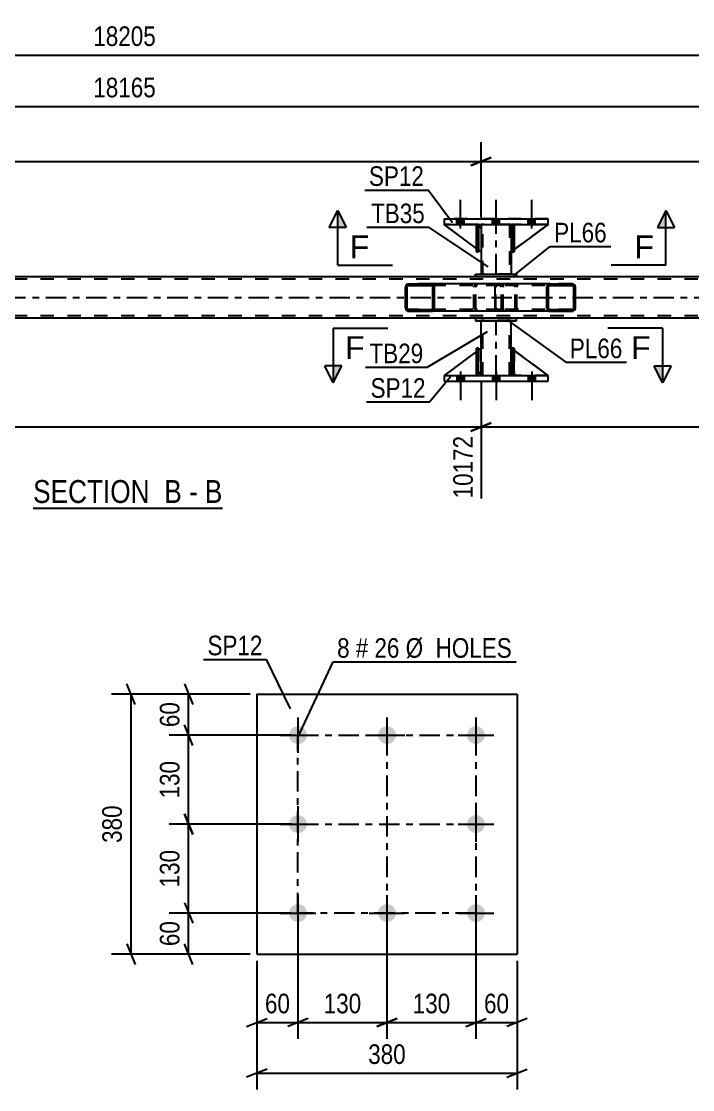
# Model space of a CAD drawing. Header units: millimetres. Extents: x 0 to 841, y 0 to 594.
# Drawn here: x 426.3 to 524.4, y 120.2 to 276.3 of the extents above; entities that cross this region are included whole.
import ezdxf

# ---------------------------------------------------------------- set-up
doc = ezdxf.new("R2010")
doc.units = ezdxf.units.MM
doc.linetypes.add('DXK_LINE_DOT2', pattern=[3.9198, 1.9599, -1.9599])
doc.linetypes.add('DXK_LINE_DOT3', pattern=[5.9187, 2.979, -0.9799, 0.9799, -0.9799])
doc.styles.add('Arial', font='ARIAL.TTF', dxfattribs={"height": 0.2})
doc.styles.add('Arial Narrow', font='ARIALN.TTF', dxfattribs={"height": 0.2})

# ---------------------------------------------------------------- blocks, each defined once
blk = doc.blocks.new('Unknown-232924980-12 - 11986')
at = {"color": 6, "linetype": 'Continuous'}
blk.add_line((428.05, 205.21), (455.7, 205.21), dxfattribs=at)
at = {"color": 0, "linetype": 'Continuous'}
for points in [[(446.16, 205.96), (446.16, 209.46), (428.05, 209.46), (428.05, 205.96)], [(449.77, 205.96), (449.77, 209.46), (447.21, 209.46), (447.21, 205.96)], [(452.09, 205.96), (452.09, 209.46), (450.82, 209.46), (450.82, 205.96)], [(455.7, 205.96), (455.7, 209.46), (453.14, 209.46), (453.14, 205.96)]]:
    blk.add_wipeout(points, dxfattribs=at)
at = {"color": 7, "linetype": 'Continuous', "style": 'Arial Narrow'}
for s, p in [('SECTION ', (428.05, 205.96)), ('B', (447.21, 205.96)), ('B', (453.14, 205.96)), ('-', (450.82, 205.96))]:
    blk.add_text(s, height=3.34, dxfattribs=at).set_placement(p)
blk = doc.blocks.new('Part-232924980-12041 - 11986')
at = {"color": 2, "linetype": 'Continuous'}
for p, q in [((492.81, 243.16), (488.08, 246.66)), ((493.13, 246.41), (493.48, 246.06)), ((493.48, 246.06), (493.48, 242.66)), ((493.48, 242.66), (493.13, 242.92))]:
    blk.add_line(p, q, dxfattribs=at)
at = {"color": 7, "linetype": 'DXK_LINE_DOT2'}
for p, q in [((492.88, 246.66), (488.08, 246.66)), ((493.13, 246.41), (492.88, 246.66)), ((493.13, 242.92), (492.81, 243.16))]:
    blk.add_line(p, q, dxfattribs=at)
blk = doc.blocks.new('Part-232924980-11995 - 11986')
at = {"linetype": 'Continuous'}
h = blk.add_hatch(dxfattribs=at)
h.set_pattern_fill('', scale=0.7, style=0, pattern_type=0)
h.set_pattern_definition([(45, (486.6648, 237.681), (-1.57154, 1.57154), [])])
h.paths.add_polyline_path([(486.7, 237.5), (486.66, 237.68), (486.55, 237.84), (486.39, 237.94), (486.19, 237.98), (482.96, 237.98), (482.76, 237.94), (482.6, 237.84), (482.49, 237.68), (482.45, 237.5), (482.45, 234.46), (482.49, 234.27), (482.6, 234.12), (482.76, 234.01), (482.96, 233.98), (486.19, 233.98), (486.39, 234.01), (486.55, 234.12), (486.66, 234.27), (486.7, 234.46)])
h.paths.add_polyline_path([(486.43, 234.37), (486.37, 234.29), (486.29, 234.24), (486.19, 234.22), (482.96, 234.22), (482.86, 234.24), (482.78, 234.29), (482.72, 234.37), (482.7, 234.46), (482.7, 237.5), (482.72, 237.59), (482.78, 237.67), (482.86, 237.72), (482.96, 237.74), (486.19, 237.74), (486.29, 237.72), (486.37, 237.67), (486.43, 237.59), (486.45, 237.5), (486.45, 234.46)])
at = {"color": 2, "linetype": 'Continuous'}
for p, q in [((482.49, 237.68), (482.45, 237.5)), ((482.45, 234.46), (482.45, 237.5)), ((482.7, 237.5), (482.72, 237.59)), ((482.7, 234.46), (482.7, 237.5)), ((482.72, 237.59), (482.78, 237.67)), ((482.96, 237.98), (482.76, 237.94)), ((482.78, 237.67), (482.86, 237.72)), ((482.86, 237.72), (482.96, 237.74)), ((482.96, 237.98), (486.19, 237.98)), ((482.96, 237.74), (486.19, 237.74)), ((495.8, 237.98), (486.19, 237.98)), ((486.39, 237.94), (486.19, 237.98)), ((486.19, 237.74), (486.29, 237.72)), ((486.29, 237.72), (486.37, 237.67)), ((486.37, 237.67), (486.43, 237.59)), ((486.43, 237.59), (486.45, 237.5)), ((486.45, 234.46), (486.45, 237.5)), ((486.7, 237.5), (486.66, 237.68)), ((486.7, 234.46), (486.7, 237.5)), ((482.45, 234.46), (482.49, 234.27)), ((482.72, 234.37), (482.7, 234.46)), ((482.78, 234.29), (482.72, 234.37)), ((482.86, 234.24), (482.78, 234.29)), ((482.96, 234.22), (482.86, 234.24)), ((482.96, 234.22), (486.19, 234.22)), ((486.29, 234.24), (486.19, 234.22)), ((486.37, 234.29), (486.29, 234.24)), ((486.43, 234.37), (486.37, 234.29)), ((486.45, 234.46), (486.43, 234.37)), ((486.66, 234.27), (486.7, 234.46)), ((482.76, 234.01), (482.96, 233.98)), ((482.96, 233.98), (486.19, 233.98)), ((486.19, 233.98), (486.39, 234.01)), ((495.8, 233.98), (486.19, 233.98))]:
    blk.add_line(p, q, dxfattribs=at)
at = {"color": 7, "linetype": 'DXK_LINE_DOT2'}
for p, q in [((486.19, 237.98), (482.96, 237.98)), ((496.2, 237.74), (482.96, 237.74)), ((492.45, 237.5), (492.49, 237.68)), ((492.45, 234.46), (492.45, 237.5)), ((492.73, 237.59), (492.71, 237.5)), ((492.71, 234.46), (492.71, 237.5)), ((492.78, 237.67), (492.73, 237.59)), ((492.77, 237.94), (492.97, 237.98)), ((492.87, 237.72), (492.78, 237.67)), ((492.97, 237.74), (492.87, 237.72)), ((496.2, 237.98), (495.8, 237.98)), ((496.2, 237.98), (496.4, 237.94)), ((496.3, 237.72), (496.2, 237.74)), ((496.38, 237.67), (496.3, 237.72)), ((496.44, 237.59), (496.38, 237.67)), ((496.46, 237.5), (496.44, 237.59)), ((496.46, 234.46), (496.46, 237.5)), ((496.67, 237.68), (496.71, 237.5)), ((496.71, 234.46), (496.71, 237.5)), ((496.2, 234.22), (482.96, 234.22)), ((492.49, 234.27), (492.45, 234.46)), ((492.71, 234.46), (492.73, 234.37)), ((492.73, 234.37), (492.78, 234.29)), ((492.78, 234.29), (492.87, 234.24)), ((492.87, 234.24), (492.97, 234.22)), ((496.2, 234.22), (496.3, 234.24)), ((496.3, 234.24), (496.38, 234.29)), ((496.38, 234.29), (496.44, 234.37)), ((496.44, 234.37), (496.46, 234.46)), ((496.71, 234.46), (496.67, 234.27)), ((486.19, 233.98), (482.96, 233.98)), ((492.97, 233.98), (492.77, 234.01)), ((496.2, 233.98), (495.8, 233.98)), ((496.4, 234.01), (496.2, 233.98))]:
    blk.add_line(p, q, dxfattribs=at)
at = {"color": 2, "linetype": 'Continuous'}
for centre, start, end in [((482.94, 237.48), 110.7583, 155.68), ((486.21, 237.48), 24.32, 69.2417), ((482.94, 234.48), 204.32, 249.2417), ((486.21, 234.48), 290.7583, 335.68)]:
    blk.add_arc(centre, 0.496, start, end, dxfattribs=at)
at = {"color": 7, "linetype": 'DXK_LINE_DOT2'}
for centre, start, end in [((492.95, 237.48), 110.7583, 155.68), ((496.22, 237.48), 24.32, 69.2417), ((492.95, 234.48), 204.32, 249.2417), ((496.22, 234.48), 290.7583, 335.68)]:
    blk.add_arc(centre, 0.496, start, end, dxfattribs=at)
blk = doc.blocks.new('Part-232924980-12046 - 11986')
at = {"color": 7, "linetype": 'DXK_LINE_DOT2'}
for p, q in [((497.88, 225.18), (497.88, 228.58)), ((497.88, 228.58), (503.28, 224.58)), ((497.88, 228.58), (497.88, 225.18)), ((498.48, 224.58), (497.88, 225.18)), ((497.88, 225.18), (497.88, 225.18)), ((497.88, 225.18), (498.48, 224.58)), ((503.28, 224.58), (498.48, 224.58))]:
    blk.add_line(p, q, dxfattribs=at)
blk = doc.blocks.new('Part-232924980-12040 - 11986')
at = {"color": 7, "linetype": 'DXK_LINE_DOT2'}
for p, q in [((493.48, 242.66), (488.08, 246.66)), ((488.08, 246.66), (492.88, 246.66)), ((492.88, 246.66), (493.48, 246.06)), ((493.48, 246.06), (493.48, 242.66))]:
    blk.add_line(p, q, dxfattribs=at)
blk = doc.blocks.new('Part-232924980-12050 - 11986')
at = {"color": 2, "linetype": 'Continuous'}
for p, q in [((488.08, 224.58), (488.08, 223.78)), ((488.08, 224.58), (503.28, 224.58)), ((488.08, 223.78), (503.28, 223.78)), ((503.28, 223.78), (503.28, 224.58))]:
    blk.add_line(p, q, dxfattribs=at)
at = {"color": 7, "linetype": 'DXK_LINE_DOT2'}
for p, q in [((488.08, 224.58), (503.28, 224.58)), ((488.08, 223.78), (503.28, 223.78))]:
    blk.add_line(p, q, dxfattribs=at)
blk = doc.blocks.new('Bolt-232924980-12114 - 11986')
at = {"linetype": 'Continuous'}
for points in [[(491, 224.58), (489.96, 224.58), (489.96, 223.78), (491, 223.78)], [(491, 224.58), (489.96, 224.58), (489.96, 223.78), (491, 223.78)], [(491, 224.58), (489.96, 224.58), (489.96, 223.78), (491, 223.78)], [(496.2, 224.58), (495.16, 224.58), (495.16, 223.78), (496.2, 223.78)], [(496.2, 224.58), (495.16, 224.58), (495.16, 223.78), (496.2, 223.78)], [(501.4, 224.58), (500.36, 224.58), (500.36, 223.78), (501.4, 223.78)], [(501.4, 224.58), (500.36, 224.58), (500.36, 223.78), (501.4, 223.78)], [(501.4, 224.58), (500.36, 224.58), (500.36, 223.78), (501.4, 223.78)]]:
    blk.add_hatch(color=1, dxfattribs=at).paths.add_polyline_path(points)
at = {"color": 1, "linetype": 'Continuous'}
for p, q in [((490.48, 225.18), (490.48, 220.98)), ((490.48, 225.18), (490.48, 220.98)), ((490.48, 225.18), (490.48, 220.98)), ((495.68, 225.18), (495.68, 220.98)), ((495.68, 225.18), (495.68, 220.98)), ((500.88, 225.18), (500.88, 220.98)), ((500.88, 225.18), (500.88, 220.98)), ((500.88, 225.18), (500.88, 220.98)), ((489.96, 224.58), (489.96, 223.78)), ((489.96, 224.58), (489.96, 223.78)), ((489.96, 224.58), (489.96, 223.78)), ((491, 224.58), (491, 223.78)), ((491, 224.58), (491, 223.78)), ((491, 224.58), (491, 223.78)), ((495.16, 224.58), (495.16, 223.78)), ((495.16, 224.58), (495.16, 223.78)), ((496.2, 224.58), (496.2, 223.78)), ((496.2, 224.58), (496.2, 223.78)), ((500.36, 224.58), (500.36, 223.78)), ((500.36, 224.58), (500.36, 223.78)), ((500.36, 224.58), (500.36, 223.78)), ((501.4, 224.58), (501.4, 223.78)), ((501.4, 224.58), (501.4, 223.78)), ((501.4, 224.58), (501.4, 223.78))]:
    blk.add_line(p, q, dxfattribs=at)
blk = doc.blocks.new('Part-232924980-11998 - 11986')
at = {"linetype": 'Continuous'}
h = blk.add_hatch(dxfattribs=at)
h.set_pattern_fill('', scale=0.7, style=0, pattern_type=0)
h.set_pattern_definition([(45, (507.2365, 237.681), (-1.57154, 1.57154), [])])
h.paths.add_polyline_path([(507.27, 237.5), (507.24, 237.68), (507.13, 237.84), (506.96, 237.94), (506.77, 237.98), (503.59, 237.98), (503.4, 237.94), (503.23, 237.84), (503.12, 237.68), (503.08, 237.5), (503.08, 234.46), (503.12, 234.27), (503.23, 234.12), (503.4, 234.01), (503.59, 233.98), (506.77, 233.98), (506.96, 234.01), (507.13, 234.12), (507.24, 234.27), (507.27, 234.46)])
h.paths.add_polyline_path([(507, 234.37), (506.95, 234.29), (506.87, 234.24), (506.77, 234.22), (503.59, 234.22), (503.49, 234.24), (503.41, 234.29), (503.36, 234.37), (503.34, 234.46), (503.34, 237.5), (503.36, 237.59), (503.41, 237.67), (503.49, 237.72), (503.59, 237.74), (506.77, 237.74), (506.87, 237.72), (506.95, 237.67), (507, 237.59), (507.02, 237.5), (507.02, 234.46)])
at = {"color": 2, "linetype": 'Continuous'}
for p, q in [((495.53, 237.5), (495.55, 237.68)), ((495.53, 234.46), (495.53, 237.5)), ((495.55, 237.68), (495.61, 237.84)), ((495.61, 237.84), (495.7, 237.94)), ((495.7, 237.94), (495.8, 237.98)), ((503.59, 237.98), (495.8, 237.98)), ((503.12, 237.68), (503.08, 237.5)), ((503.08, 234.46), (503.08, 237.5)), ((503.34, 237.5), (503.36, 237.59)), ((503.34, 234.46), (503.34, 237.5)), ((503.36, 237.59), (503.41, 237.67)), ((503.59, 237.98), (503.4, 237.94)), ((503.41, 237.67), (503.49, 237.72)), ((503.49, 237.72), (503.59, 237.74)), ((503.59, 237.98), (506.77, 237.98)), ((503.59, 237.74), (506.77, 237.74)), ((506.96, 237.94), (506.77, 237.98)), ((506.77, 237.74), (506.87, 237.72)), ((506.87, 237.72), (506.95, 237.67)), ((506.95, 237.67), (507, 237.59)), ((507, 237.59), (507.02, 237.5)), ((507.02, 234.46), (507.02, 237.5)), ((507.27, 237.5), (507.24, 237.68)), ((507.27, 234.46), (507.27, 237.5)), ((495.55, 234.27), (495.53, 234.46)), ((495.61, 234.12), (495.55, 234.27)), ((503.08, 234.46), (503.12, 234.27)), ((503.36, 234.37), (503.34, 234.46)), ((503.41, 234.29), (503.36, 234.37)), ((503.49, 234.24), (503.41, 234.29)), ((503.59, 234.22), (503.49, 234.24)), ((503.59, 234.22), (506.77, 234.22)), ((506.87, 234.24), (506.77, 234.22)), ((506.95, 234.29), (506.87, 234.24)), ((507, 234.37), (506.95, 234.29)), ((507.02, 234.46), (507, 234.37)), ((507.24, 234.27), (507.27, 234.46)), ((495.7, 234.01), (495.61, 234.12)), ((495.8, 233.98), (495.7, 234.01)), ((503.59, 233.98), (495.8, 233.98)), ((503.4, 234.01), (503.59, 233.98)), ((503.59, 233.98), (506.77, 233.98)), ((506.77, 233.98), (506.96, 234.01))]:
    blk.add_line(p, q, dxfattribs=at)
at = {"color": 7, "linetype": 'DXK_LINE_DOT2'}
for p, q in [((495.67, 237.59), (495.66, 237.5)), ((495.66, 234.46), (495.66, 237.5)), ((495.7, 237.67), (495.67, 237.59)), ((495.75, 237.72), (495.7, 237.67)), ((495.8, 237.74), (495.75, 237.72)), ((506.77, 237.74), (495.8, 237.74)), ((496.71, 237.74), (496.71, 237.98)), ((498.2, 237.98), (498.39, 237.94)), ((498.3, 237.72), (498.2, 237.74)), ((498.38, 237.67), (498.3, 237.72)), ((498.43, 237.59), (498.38, 237.67)), ((498.45, 237.5), (498.43, 237.59)), ((498.45, 234.46), (498.45, 237.5)), ((498.67, 237.68), (498.7, 237.5)), ((498.7, 234.46), (498.7, 237.5)), ((506.77, 237.98), (503.59, 237.98)), ((495.66, 234.46), (495.67, 234.37)), ((495.67, 234.37), (495.7, 234.29)), ((495.7, 234.29), (495.75, 234.24)), ((495.75, 234.24), (495.8, 234.22)), ((506.77, 234.22), (495.8, 234.22)), ((496.71, 233.98), (496.71, 234.22)), ((498.2, 234.22), (498.3, 234.24)), ((498.3, 234.24), (498.38, 234.29)), ((498.38, 234.29), (498.43, 234.37)), ((498.43, 234.37), (498.45, 234.46)), ((498.7, 234.46), (498.67, 234.27)), ((498.39, 234.01), (498.2, 233.98)), ((506.77, 233.98), (503.59, 233.98))]:
    blk.add_line(p, q, dxfattribs=at)
for centre, start, end in [((498.22, 237.48), 23.8494, 68.8059), ((498.22, 234.47), 291.1941, 336.1506)]:
    blk.add_arc(centre, 0.492, start, end, dxfattribs=at)
at = {"color": 2, "linetype": 'Continuous'}
for centre, start, end in [((503.57, 237.48), 111.1941, 156.1506), ((506.79, 237.48), 23.8494, 68.8059), ((503.57, 234.47), 203.8494, 248.8059), ((506.79, 234.47), 291.1941, 336.1506)]:
    blk.add_arc(centre, 0.492, start, end, dxfattribs=at)
blk = doc.blocks.new('Part-232924980-12048 - 11986')
at = {"color": 7, "linetype": 'DXK_LINE_DOT2'}
for p, q in [((493.48, 228.58), (488.08, 224.58)), ((493.48, 225.18), (493.48, 228.58)), ((492.88, 224.58), (493.48, 225.18)), ((488.08, 224.58), (492.88, 224.58))]:
    blk.add_line(p, q, dxfattribs=at)
blk = doc.blocks.new('Part-232924980-12039 - 11986')
at = {"color": 7, "linetype": 'DXK_LINE_DOT2'}
for p, q in [((497.88, 246.06), (498.48, 246.66)), ((503.28, 246.66), (498.48, 246.66)), ((497.88, 246.06), (497.88, 242.66)), ((498.33, 246.5), (498.01, 246.18)), ((497.88, 242.66), (498.33, 242.99))]:
    blk.add_line(p, q, dxfattribs=at)
at = {"color": 2, "linetype": 'Continuous'}
for p, q in [((498.48, 246.66), (498.33, 246.5)), ((503.28, 246.66), (498.33, 242.99)), ((498.01, 246.18), (497.88, 246.06)), ((497.88, 246.06), (497.88, 242.66)), ((497.88, 246.06), (497.88, 246.06)), ((498.01, 242.75), (497.88, 242.66))]:
    blk.add_line(p, q, dxfattribs=at)
blk = doc.blocks.new('Part-232924980-12033 - 11986')
at = {"color": 2, "linetype": 'Continuous'}
for p, q in [((492.68, 239.38), (492.68, 238.98)), ((492.68, 239.38), (498.68, 239.38)), ((498.68, 238.98), (492.68, 238.98)), ((498.68, 239.38), (498.68, 238.98))]:
    blk.add_line(p, q, dxfattribs=at)
at = {"color": 7, "linetype": 'DXK_LINE_DOT2'}
for p, q in [((492.68, 238.98), (492.68, 239.38)), ((498.68, 238.98), (498.68, 239.38))]:
    blk.add_line(p, q, dxfattribs=at)
blk = doc.blocks.new('Part-232924980-12037 - 11986')
at = {"color": 2, "linetype": 'Continuous'}
for p, q in [((493.13, 246.66), (492.81, 246.66)), ((492.81, 242.66), (492.81, 246.66)), ((493.13, 246.66), (493.13, 246.66)), ((493.13, 246.66), (493.13, 242.66)), ((493.13, 242.66), (492.81, 242.66))]:
    blk.add_line(p, q, dxfattribs=at)
at = {"color": 7, "linetype": 'DXK_LINE_DOT2'}
for p, q in [((492.81, 246.66), (492.81, 246.06)), ((493.13, 246.06), (493.13, 246.66)), ((493.13, 246.06), (492.81, 246.06)), ((492.81, 246.06), (492.81, 242.66)), ((493.13, 242.66), (493.13, 246.06))]:
    blk.add_line(p, q, dxfattribs=at)
blk = doc.blocks.new('Part-232924980-12030 - 11986')
at = {"color": 2, "linetype": 'Continuous'}
for p, q in [((493.48, 246.66), (493.48, 246.06)), ((497.88, 246.66), (497.88, 246.06)), ((493.48, 242.66), (493.48, 239.38)), ((497.88, 242.66), (497.88, 239.38))]:
    blk.add_line(p, q, dxfattribs=at)
at = {"color": 7, "linetype": 'DXK_LINE_DOT2'}
for p, q in [((497.88, 246.66), (493.48, 246.66)), ((493.72, 239.38), (493.72, 246.66)), ((497.64, 246.66), (497.64, 239.38)), ((493.48, 246.06), (493.48, 242.66)), ((497.88, 246.06), (497.88, 242.66)), ((497.88, 239.38), (493.48, 239.38))]:
    blk.add_line(p, q, dxfattribs=at)
at = {"color": 7, "linetype": 'DXK_LINE_DOT3'}
blk.add_line((495.68, 239.38), (495.68, 246.66), dxfattribs=at)
blk = doc.blocks.new('Part-232924980-12031 - 11986')
at = {"color": 2, "linetype": 'Continuous'}
for p, q in [((493.48, 228.58), (493.48, 232.58)), ((497.88, 228.58), (497.88, 232.58)), ((493.48, 224.58), (493.48, 225.18)), ((497.88, 224.58), (497.88, 225.18))]:
    blk.add_line(p, q, dxfattribs=at)
at = {"color": 7, "linetype": 'DXK_LINE_DOT2'}
for p, q in [((497.88, 232.58), (493.48, 232.58)), ((493.72, 224.58), (493.72, 232.58)), ((497.64, 224.58), (497.64, 232.58)), ((493.48, 225.18), (493.48, 228.58)), ((497.88, 225.18), (497.88, 228.58)), ((493.48, 224.58), (497.88, 224.58))]:
    blk.add_line(p, q, dxfattribs=at)
at = {"color": 7, "linetype": 'DXK_LINE_DOT3'}
blk.add_line((495.68, 224.58), (495.68, 232.58), dxfattribs=at)
blk = doc.blocks.new('Part-232924980-12032 - 11986')
at = {"color": 2, "linetype": 'Continuous'}
for p, q in [((492.68, 232.98), (492.68, 232.58)), ((492.68, 232.98), (498.68, 232.98)), ((498.68, 232.58), (498.68, 232.98)), ((492.68, 232.58), (498.68, 232.58))]:
    blk.add_line(p, q, dxfattribs=at)
at = {"color": 7, "linetype": 'DXK_LINE_DOT2'}
for p, q in [((498.68, 232.98), (492.68, 232.98)), ((492.68, 232.58), (498.68, 232.58))]:
    blk.add_line(p, q, dxfattribs=at)
blk = doc.blocks.new('Part-232924980-12034 - 11986')
at = {"color": 7, "linetype": 'DXK_LINE_DOT2'}
for p, q in [((498.01, 246.06), (498.01, 246.66)), ((498.01, 246.66), (498.01, 246.66)), ((498.01, 246.66), (498.01, 242.66)), ((498.01, 246.66), (498.33, 246.66)), ((498.33, 246.66), (498.33, 246.06)), ((498.33, 242.66), (498.33, 246.66)), ((498.01, 242.66), (498.01, 246.06)), ((498.01, 246.06), (498.33, 246.06)), ((498.33, 246.06), (498.33, 242.66)), ((498.01, 242.66), (498.33, 242.66))]:
    blk.add_line(p, q, dxfattribs=at)
blk = doc.blocks.new('Part-232924980-12035 - 11986')
at = {"color": 7, "linetype": 'DXK_LINE_DOT2'}
for p, q in [((492.81, 246.06), (492.81, 246.66)), ((492.81, 246.66), (492.81, 246.66)), ((492.81, 246.66), (492.81, 242.66)), ((492.81, 246.66), (493.13, 246.66)), ((493.13, 246.66), (493.13, 246.06)), ((493.13, 242.66), (493.13, 246.66)), ((492.81, 242.66), (492.81, 246.06)), ((492.81, 246.06), (493.13, 246.06)), ((493.13, 246.06), (493.13, 242.66)), ((492.81, 242.66), (493.13, 242.66))]:
    blk.add_line(p, q, dxfattribs=at)
blk = doc.blocks.new('Part-232924980-12036 - 11986')
at = {"color": 2, "linetype": 'Continuous'}
for p, q in [((498.33, 246.66), (498.01, 246.66)), ((498.01, 242.66), (498.01, 246.66)), ((498.33, 246.66), (498.33, 246.66)), ((498.33, 246.66), (498.33, 242.66)), ((498.33, 242.66), (498.01, 242.66))]:
    blk.add_line(p, q, dxfattribs=at)
at = {"color": 7, "linetype": 'DXK_LINE_DOT2'}
for p, q in [((498.01, 246.66), (498.01, 246.06)), ((498.33, 246.06), (498.33, 246.66)), ((498.33, 246.06), (498.01, 246.06)), ((498.01, 246.06), (498.01, 242.66)), ((498.33, 242.66), (498.33, 246.06))]:
    blk.add_line(p, q, dxfattribs=at)
blk = doc.blocks.new('Part-232924980-12038 - 11986')
at = {"color": 7, "linetype": 'DXK_LINE_DOT2'}
for p, q in [((498.48, 246.66), (497.88, 246.06)), ((497.88, 242.66), (503.28, 246.66)), ((497.88, 246.06), (498.48, 246.66)), ((503.28, 246.66), (498.48, 246.66)), ((497.88, 246.06), (497.88, 242.66)), ((497.88, 246.06), (497.88, 246.06)), ((497.88, 246.06), (497.88, 242.66))]:
    blk.add_line(p, q, dxfattribs=at)
blk = doc.blocks.new('Part-232924980-12042 - 11986')
at = {"color": 7, "linetype": 'DXK_LINE_DOT2'}
for p, q in [((498.33, 228.58), (498.01, 228.58)), ((498.01, 225.18), (498.01, 228.58)), ((498.01, 224.58), (498.01, 228.58)), ((498.33, 228.58), (498.33, 225.18)), ((498.33, 224.58), (498.33, 228.58)), ((498.33, 225.18), (498.01, 225.18)), ((498.01, 224.58), (498.01, 225.18)), ((498.33, 225.18), (498.33, 224.58)), ((498.33, 224.58), (498.01, 224.58)), ((498.33, 224.58), (498.33, 224.58))]:
    blk.add_line(p, q, dxfattribs=at)
blk = doc.blocks.new('Part-232924980-12043 - 11986')
at = {"color": 7, "linetype": 'DXK_LINE_DOT2'}
for p, q in [((493.13, 228.58), (492.81, 228.58)), ((492.81, 225.18), (492.81, 228.58)), ((492.81, 224.58), (492.81, 228.58)), ((493.13, 228.58), (493.13, 225.18)), ((493.13, 224.58), (493.13, 228.58)), ((493.13, 225.18), (492.81, 225.18)), ((492.81, 224.58), (492.81, 225.18)), ((493.13, 225.18), (493.13, 224.58)), ((493.13, 224.58), (492.81, 224.58)), ((493.13, 224.58), (493.13, 224.58))]:
    blk.add_line(p, q, dxfattribs=at)
blk = doc.blocks.new('Part-232924980-12044 - 11986')
at = {"color": 2, "linetype": 'Continuous'}
for p, q in [((498.01, 224.58), (498.01, 228.58)), ((498.01, 228.58), (498.33, 228.58)), ((498.33, 224.58), (498.33, 228.58)), ((498.01, 224.58), (498.01, 224.58)), ((498.33, 224.58), (498.01, 224.58))]:
    blk.add_line(p, q, dxfattribs=at)
at = {"color": 7, "linetype": 'DXK_LINE_DOT2'}
for p, q in [((498.01, 228.58), (498.01, 225.18)), ((498.33, 225.18), (498.33, 228.58)), ((498.01, 225.18), (498.01, 224.58)), ((498.01, 225.18), (498.33, 225.18)), ((498.33, 224.58), (498.33, 225.18)), ((498.01, 224.58), (498.01, 224.58))]:
    blk.add_line(p, q, dxfattribs=at)
blk = doc.blocks.new('Part-232924980-12045 - 11986')
at = {"color": 2, "linetype": 'Continuous'}
for p, q in [((492.81, 224.58), (492.81, 228.58)), ((492.81, 228.58), (493.13, 228.58)), ((493.13, 224.58), (493.13, 228.58)), ((492.81, 224.58), (492.81, 224.58)), ((493.13, 224.58), (492.81, 224.58))]:
    blk.add_line(p, q, dxfattribs=at)
at = {"color": 7, "linetype": 'DXK_LINE_DOT2'}
for p, q in [((492.81, 228.58), (492.81, 225.18)), ((493.13, 225.18), (493.13, 228.58)), ((492.81, 225.18), (492.81, 224.58)), ((492.81, 225.18), (493.13, 225.18)), ((493.13, 224.58), (493.13, 225.18)), ((492.81, 224.58), (492.81, 224.58))]:
    blk.add_line(p, q, dxfattribs=at)
blk = doc.blocks.new('Part-232924980-12047 - 11986')
at = {"color": 2, "linetype": 'Continuous'}
for p, q in [((497.88, 228.58), (497.88, 228.58)), ((497.88, 225.18), (497.88, 228.58)), ((498.01, 228.48), (497.88, 228.58)), ((503.28, 224.58), (498.33, 228.25)), ((497.88, 225.18), (497.88, 225.18)), ((498.01, 225.05), (497.88, 225.18)), ((498.48, 224.58), (498.33, 224.73))]:
    blk.add_line(p, q, dxfattribs=at)
at = {"color": 7, "linetype": 'DXK_LINE_DOT2'}
for p, q in [((497.88, 225.18), (497.88, 228.58)), ((498.33, 228.25), (498.01, 228.48)), ((498.48, 224.58), (497.88, 225.18)), ((498.33, 224.73), (498.01, 225.05)), ((503.28, 224.58), (498.48, 224.58))]:
    blk.add_line(p, q, dxfattribs=at)
blk = doc.blocks.new('Part-232924980-12049 - 11986')
at = {"color": 2, "linetype": 'Continuous'}
for p, q in [((492.81, 228.08), (488.08, 224.58)), ((493.48, 228.58), (493.13, 228.31)), ((493.48, 225.18), (493.48, 228.58)), ((493.48, 225.18), (493.13, 224.82))]:
    blk.add_line(p, q, dxfattribs=at)
at = {"color": 7, "linetype": 'DXK_LINE_DOT2'}
for p, q in [((493.13, 228.31), (492.81, 228.08)), ((492.88, 224.58), (493.13, 224.82)), ((488.08, 224.58), (488.08, 224.58)), ((488.08, 224.58), (488.08, 224.58)), ((488.08, 224.58), (492.88, 224.58))]:
    blk.add_line(p, q, dxfattribs=at)
blk = doc.blocks.new('Part-232924980-12051 - 11986')
at = {"color": 2, "linetype": 'Continuous'}
for p, q in [((488.08, 247.46), (503.28, 247.46)), ((488.08, 247.46), (488.08, 246.66)), ((488.08, 246.66), (503.28, 246.66)), ((503.28, 246.66), (503.28, 247.46))]:
    blk.add_line(p, q, dxfattribs=at)
at = {"color": 7, "linetype": 'DXK_LINE_DOT2'}
for p, q in [((503.28, 247.46), (488.08, 247.46)), ((488.08, 246.66), (503.28, 246.66))]:
    blk.add_line(p, q, dxfattribs=at)
blk = doc.blocks.new('Part-232924980-12074 - 11986')
at = {"color": 2, "linetype": 'Continuous'}
for p, q in [((492.68, 238.98), (243.27, 238.98)), ((662.95, 238.98), (498.68, 238.98)), ((772.11, 232.98), (243.27, 232.98))]:
    blk.add_line(p, q, dxfattribs=at)
at = {"color": 7, "linetype": 'DXK_LINE_DOT2'}
for p, q in [((498.68, 238.98), (492.68, 238.98)), ((772.11, 238.66), (86.61, 238.66)), ((772.11, 233.3), (86.61, 233.3))]:
    blk.add_line(p, q, dxfattribs=at)
at = {"color": 7, "linetype": 'DXK_LINE_DOT3'}
blk.add_line((86.61, 235.98), (772.11, 235.98), dxfattribs=at)
blk = doc.blocks.new('Bolt-232924980-12115 - 11986')
at = {"linetype": 'Continuous'}
for points in [[(489.96, 246.66), (491, 246.66), (491, 247.46), (489.96, 247.46)], [(489.96, 246.66), (491, 246.66), (491, 247.46), (489.96, 247.46)], [(489.96, 246.66), (491, 246.66), (491, 247.46), (489.96, 247.46)], [(495.16, 246.66), (496.2, 246.66), (496.2, 247.46), (495.16, 247.46)], [(495.16, 246.66), (496.2, 246.66), (496.2, 247.46), (495.16, 247.46)], [(500.36, 246.66), (501.4, 246.66), (501.4, 247.46), (500.36, 247.46)], [(500.36, 246.66), (501.4, 246.66), (501.4, 247.46), (500.36, 247.46)], [(500.36, 246.66), (501.4, 246.66), (501.4, 247.46), (500.36, 247.46)]]:
    blk.add_hatch(color=1, dxfattribs=at).paths.add_polyline_path(points)
at = {"color": 1, "linetype": 'Continuous'}
for p, q in [((490.48, 246.06), (490.48, 250.26)), ((490.48, 246.06), (490.48, 250.26)), ((490.48, 246.06), (490.48, 250.26)), ((495.68, 246.06), (495.68, 250.26)), ((495.68, 246.06), (495.68, 250.26)), ((500.88, 246.06), (500.88, 250.26)), ((500.88, 246.06), (500.88, 250.26)), ((500.88, 246.06), (500.88, 250.26)), ((489.96, 246.66), (489.96, 247.46)), ((489.96, 246.66), (489.96, 247.46)), ((489.96, 246.66), (489.96, 247.46)), ((491, 246.66), (491, 247.46)), ((491, 246.66), (491, 247.46)), ((491, 246.66), (491, 247.46)), ((495.16, 246.66), (495.16, 247.46)), ((495.16, 246.66), (495.16, 247.46)), ((496.2, 246.66), (496.2, 247.46)), ((496.2, 246.66), (496.2, 247.46)), ((500.36, 246.66), (500.36, 247.46)), ((500.36, 246.66), (500.36, 247.46)), ((500.36, 246.66), (500.36, 247.46)), ((501.4, 246.66), (501.4, 247.46)), ((501.4, 246.66), (501.4, 247.46)), ((501.4, 246.66), (501.4, 247.46))]:
    blk.add_line(p, q, dxfattribs=at)
blk = doc.blocks.new('Part-232924980-15134 - 15133')
at = {"color": 2, "linetype": 'Continuous'}
for p, q in [((460.74, 178.03), (460.74, 140.03)), ((460.74, 178.03), (498.74, 178.03)), ((498.74, 178.03), (498.74, 140.03)), ((460.74, 140.03), (498.74, 140.03))]:
    blk.add_line(p, q, dxfattribs=at)
blk = doc.blocks.new('Bolt-232924980-15135 - 15133')
at = {"linetype": 'Continuous'}
for points in [[(466.74, 173.33, -1), (466.74, 170.73, -1)], [(479.74, 173.33, -1), (479.74, 170.73, -1)], [(492.74, 173.33, -1), (492.74, 170.73, -1)], [(466.74, 160.33, -1), (466.74, 157.73, -1)], [(492.74, 160.33, -1), (492.74, 157.73, -1)], [(466.74, 147.33, -1), (466.74, 144.73, -1)], [(479.74, 147.33, -1), (479.74, 144.73, -1)], [(492.74, 147.33, -1), (492.74, 144.73, -1)]]:
    blk.add_hatch(color=1, dxfattribs=at).paths.add_polyline_path(points)
at = {"color": 1, "linetype": 'Continuous'}
for p, q in [((466.74, 174.63), (466.74, 169.43)), ((479.74, 174.63), (479.74, 169.43)), ((492.74, 174.63), (492.74, 169.43)), ((464.14, 172.03), (469.34, 172.03)), ((477.14, 172.03), (482.34, 172.03)), ((490.14, 172.03), (495.34, 172.03)), ((466.74, 161.63), (466.74, 156.43)), ((492.74, 161.63), (492.74, 156.43)), ((464.14, 159.03), (469.34, 159.03)), ((490.14, 159.03), (495.34, 159.03)), ((466.74, 148.63), (466.74, 143.43)), ((479.74, 148.63), (479.74, 143.43)), ((492.74, 148.63), (492.74, 143.43)), ((464.14, 146.03), (469.34, 146.03)), ((477.14, 146.03), (482.34, 146.03)), ((490.14, 146.03), (495.34, 146.03))]:
    blk.add_line(p, q, dxfattribs=at)
blk = doc.blocks.new('Rectangle-232924980-18937 - 15133')
at = {"color": 1, "linetype": 'DXK_LINE_DOT3'}
blk.add_lwpolyline([(466.74, 172.03), (492.74, 172.03), (492.74, 146.03), (466.74, 146.03), (466.74, 172.03)], close=True, dxfattribs=at)
blk = doc.blocks.new('Line-232924980-18947 - 15133')
at = {"color": 1, "linetype": 'DXK_LINE_DOT3'}
blk.add_line((479.74, 172.03), (479.74, 146.03), dxfattribs=at)
blk = doc.blocks.new('Line-232924980-18954 - 15133')
at = {"color": 1, "linetype": 'DXK_LINE_DOT3'}
blk.add_line((466.74, 159.03), (492.74, 159.03), dxfattribs=at)
blk = doc.blocks.new('StraightDimension-232924980-16216 - 11986')
at = {"color": 7, "linetype": 'Continuous'}
for p, q in [((493.48, 223.58), (493.48, 206.63)), ((238.07, 217.07), (493.48, 217.07)), ((491.98, 216.47), (494.98, 217.67))]:
    blk.add_line(p, q, dxfattribs=at)
at = {"color": 0, "linetype": 'Continuous'}
blk.add_wipeout([(492.88, 216.37), (488.68, 216.37), (488.68, 206.03), (492.88, 206.03)], dxfattribs=at)
at = {"color": 3, "linetype": 'Continuous', "style": 'Arial Narrow'}
blk.add_text('10172', height=2.863, rotation=90.0002, dxfattribs=at).set_placement((492.28, 206.63))
blk = doc.blocks.new('StraightDimension-232924980-16293 - 11986')
at = {"color": 7, "linetype": 'Continuous'}
for p, q in [((493.48, 247.66), (493.48, 258.7)), ((491.98, 255.25), (494.98, 256.45)), ((238.07, 255.85), (493.48, 255.85))]:
    blk.add_line(p, q, dxfattribs=at)
blk = doc.blocks.new('StraightDimension-232924980-16363 - 11986')
at = {"color": 7, "linetype": 'Continuous'}
blk.add_line((86.61, 263.89), (796.21, 263.89), dxfattribs=at)
at = {"color": 0}
blk.add_wipeout([(446.58, 264.64), (446.58, 268.84), (436.24, 268.84), (436.24, 264.64)], dxfattribs=at)
at = {"color": 3, "style": 'Arial Narrow'}
blk.add_text('18165', height=2.863, dxfattribs=at).set_placement((436.84, 265.24))
blk = doc.blocks.new('StraightDimension-232924980-16215 - 11986')
at = {"color": 7, "linetype": 'Continuous'}
for p, q in [((493.48, 223.58), (493.48, 206.63)), ((494.98, 217.67), (491.98, 216.47)), ((493.48, 217.07), (663.75, 217.07))]:
    blk.add_line(p, q, dxfattribs=at)
blk = doc.blocks.new('StraightDimension-232924980-16292 - 11986')
at = {"color": 7, "linetype": 'Continuous'}
for p, q in [((493.48, 247.66), (493.48, 258.7)), ((494.98, 256.45), (491.98, 255.25)), ((493.48, 255.85), (663.75, 255.85))]:
    blk.add_line(p, q, dxfattribs=at)
blk = doc.blocks.new('StraightDimension-232924980-16417 - 11986')
at = {"color": 7, "linetype": 'Continuous'}
blk.add_line((85.81, 271.39), (797.01, 271.39), dxfattribs=at)
at = {"color": 0}
blk.add_wipeout([(446.58, 272.14), (446.58, 276.34), (436.24, 276.34), (436.24, 272.14)], dxfattribs=at)
at = {"color": 3, "style": 'Arial Narrow'}
blk.add_text('18205', height=2.863, dxfattribs=at).set_placement((436.84, 272.74))
blk = doc.blocks.new('StraightDimension-232924980-15452 - 15133')
at = {"color": 7, "linetype": 'Continuous'}
for p, q in [((459.74, 178.03), (447.92, 178.03)), ((450.17, 179.53), (451.37, 176.53)), ((450.77, 172.03), (450.77, 178.03)), ((451.37, 170.53), (450.17, 173.53)), ((465.74, 172.03), (447.92, 172.03))]:
    blk.add_line(p, q, dxfattribs=at)
at = {"color": 0}
blk.add_wipeout([(450.02, 177.45), (445.82, 177.45), (445.82, 172.6), (450.02, 172.6)], dxfattribs=at)
at = {"color": 3, "style": 'Arial Narrow'}
blk.add_text('60', height=2.863, rotation=90.0002, dxfattribs=at).set_placement((449.42, 173.2))
blk = doc.blocks.new('StraightDimension-232924980-31647 - 15133')
at = {"color": 7, "linetype": 'Continuous'}
for p, q in [((466.74, 145.03), (466.74, 127.63)), ((479.74, 145.03), (479.74, 127.63)), ((468.24, 130.63), (465.24, 129.43)), ((466.74, 130.03), (479.74, 130.03)), ((478.24, 129.43), (481.24, 130.63))]:
    blk.add_line(p, q, dxfattribs=at)
at = {"color": 0}
blk.add_wipeout([(476.59, 130.78), (476.59, 134.98), (469.9, 134.98), (469.9, 130.78)], dxfattribs=at)
at = {"color": 3, "style": 'Arial Narrow'}
blk.add_text('130', height=2.863, dxfattribs=at).set_placement((470.5, 131.38))
blk = doc.blocks.new('StraightDimension-232924980-15455 - 15133')
at = {"color": 7, "linetype": 'Continuous'}
for p, q in [((450.17, 147.53), (451.37, 144.53)), ((465.74, 146.03), (447.92, 146.03)), ((450.77, 140.03), (450.77, 146.03)), ((451.37, 138.53), (450.17, 141.53)), ((459.74, 140.03), (447.92, 140.03))]:
    blk.add_line(p, q, dxfattribs=at)
at = {"color": 0}
blk.add_wipeout([(450.02, 145.45), (445.82, 145.45), (445.82, 140.6), (450.02, 140.6)], dxfattribs=at)
at = {"color": 3, "style": 'Arial Narrow'}
blk.add_text('60', height=2.863, rotation=90.0002, dxfattribs=at).set_placement((449.42, 141.2))
blk = doc.blocks.new('StraightDimension-232924980-31649 - 15133')
at = {"color": 7, "linetype": 'Continuous'}
for p, q in [((479.74, 145.03), (479.74, 127.63)), ((492.74, 145.03), (492.74, 127.63)), ((481.24, 130.63), (478.24, 129.43)), ((479.74, 130.03), (492.74, 130.03)), ((491.24, 129.43), (494.24, 130.63))]:
    blk.add_line(p, q, dxfattribs=at)
at = {"color": 0}
blk.add_wipeout([(489.59, 130.78), (489.59, 134.98), (482.9, 134.98), (482.9, 130.78)], dxfattribs=at)
at = {"color": 3, "style": 'Arial Narrow'}
blk.add_text('130', height=2.863, dxfattribs=at).set_placement((483.5, 131.38))
blk = doc.blocks.new('StraightDimension-232924980-15468 - 15133')
at = {"color": 7, "linetype": 'Continuous'}
for p, q in [((459.74, 178.03), (439.51, 178.03)), ((442.96, 176.53), (441.76, 179.53)), ((442.36, 140.03), (442.36, 178.03)), ((441.76, 141.53), (442.96, 138.53)), ((459.74, 140.03), (439.51, 140.03))]:
    blk.add_line(p, q, dxfattribs=at)
at = {"color": 0}
blk.add_wipeout([(441.61, 162.37), (437.41, 162.37), (437.41, 155.68), (441.61, 155.68)], dxfattribs=at)
at = {"color": 3, "style": 'Arial Narrow'}
blk.add_text('380', height=2.863, rotation=90.0002, dxfattribs=at).set_placement((441.01, 156.28))
blk = doc.blocks.new('StraightDimension-232924980-15472 - 15133')
at = {"color": 7, "linetype": 'Continuous'}
for p, q in [((492.74, 145.03), (492.74, 127.63)), ((498.74, 139.03), (498.74, 127.63)), ((491.24, 129.43), (494.24, 130.63)), ((492.74, 130.03), (498.74, 130.03)), ((500.24, 130.63), (497.24, 129.43))]:
    blk.add_line(p, q, dxfattribs=at)
at = {"color": 0}
blk.add_wipeout([(498.17, 130.78), (498.17, 134.98), (493.32, 134.98), (493.32, 130.78)], dxfattribs=at)
at = {"color": 3, "style": 'Arial Narrow'}
blk.add_text('60', height=2.863, dxfattribs=at).set_placement((493.92, 131.38))
blk = doc.blocks.new('StraightDimension-232924980-15475 - 15133')
at = {"color": 7, "linetype": 'Continuous'}
for p, q in [((466.74, 145.03), (466.74, 127.63)), ((460.74, 139.03), (460.74, 127.63)), ((459.24, 129.43), (462.24, 130.63)), ((460.74, 130.03), (466.74, 130.03)), ((468.24, 130.63), (465.24, 129.43))]:
    blk.add_line(p, q, dxfattribs=at)
at = {"color": 0}
blk.add_wipeout([(466.17, 130.78), (466.17, 134.98), (461.32, 134.98), (461.32, 130.78)], dxfattribs=at)
at = {"color": 3, "style": 'Arial Narrow'}
blk.add_text('60', height=2.863, dxfattribs=at).set_placement((461.92, 131.38))
blk = doc.blocks.new('StraightDimension-232924980-15488 - 15133')
at = {"color": 7, "linetype": 'Continuous'}
for p, q in [((460.74, 139.03), (460.74, 120.23)), ((498.74, 139.03), (498.74, 120.23)), ((462.24, 123.23), (459.24, 122.03)), ((460.74, 122.63), (498.74, 122.63)), ((497.24, 122.03), (500.24, 123.23))]:
    blk.add_line(p, q, dxfattribs=at)
at = {"color": 0}
blk.add_wipeout([(483.09, 123.38), (483.09, 127.58), (476.4, 127.58), (476.4, 123.38)], dxfattribs=at)
at = {"color": 3, "style": 'Arial Narrow'}
blk.add_text('380', height=2.863, dxfattribs=at).set_placement((477, 123.98))
blk = doc.blocks.new('StraightDimension-232924980-31625 - 15133')
at = {"color": 7, "linetype": 'Continuous'}
for p, q in [((451.37, 157.53), (450.17, 160.53)), ((465.74, 159.03), (447.92, 159.03)), ((450.77, 146.03), (450.77, 159.03)), ((450.17, 147.53), (451.37, 144.53)), ((465.74, 146.03), (447.92, 146.03))]:
    blk.add_line(p, q, dxfattribs=at)
at = {"color": 0}
blk.add_wipeout([(450.02, 155.87), (445.82, 155.87), (445.82, 149.18), (450.02, 149.18)], dxfattribs=at)
at = {"color": 3, "style": 'Arial Narrow'}
blk.add_text('130', height=2.863, rotation=90.0002, dxfattribs=at).set_placement((449.42, 149.78))
blk = doc.blocks.new('StraightDimension-232924980-31627 - 15133')
at = {"color": 7, "linetype": 'Continuous'}
for p, q in [((451.37, 170.53), (450.17, 173.53)), ((465.74, 172.03), (447.92, 172.03)), ((450.77, 159.03), (450.77, 172.03)), ((450.17, 160.53), (451.37, 157.53)), ((465.74, 159.03), (447.92, 159.03))]:
    blk.add_line(p, q, dxfattribs=at)
at = {"color": 0}
blk.add_wipeout([(450.02, 168.87), (445.82, 168.87), (445.82, 162.18), (450.02, 162.18)], dxfattribs=at)
at = {"color": 3, "style": 'Arial Narrow'}
blk.add_text('130', height=2.863, rotation=90.0002, dxfattribs=at).set_placement((449.42, 162.78))
blk = doc.blocks.new('Mark-232924980-16454 - 11986')
at = {"color": 0}
blk.add_wipeout([(485.04, 226.38), (485.04, 229.38), (477.19, 229.38), (477.19, 226.38)], dxfattribs=at)
blk.add_wipeout([(485.04, 226.38), (485.04, 229.38), (477.19, 229.38), (477.19, 226.38)], dxfattribs=at)
at = {"color": 30, "linetype": 'Continuous'}
for p in [(494.37, 230.96), (476.59, 225.78)]:
    blk.add_line(p, (485.64, 225.78), dxfattribs=at)
at = {"color": 3, "style": 'Arial Narrow'}
blk.add_text('TB29', height=2.863, dxfattribs=at).set_placement((477.19, 226.38))
blk = doc.blocks.new('Mark-232924980-16451 - 11986')
at = {"color": 0}
blk.add_wipeout([(485.28, 246.85), (485.28, 249.85), (477.42, 249.85), (477.42, 246.85)], dxfattribs=at)
blk.add_wipeout([(485.28, 246.85), (485.28, 249.85), (477.42, 249.85), (477.42, 246.85)], dxfattribs=at)
at = {"color": 30, "linetype": 'Continuous'}
for p in [(476.82, 246.25), (494.53, 240.47)]:
    blk.add_line(p, (485.88, 246.25), dxfattribs=at)
at = {"color": 3, "style": 'Arial Narrow'}
blk.add_text('TB35', height=2.863, dxfattribs=at).set_placement((477.42, 246.85))
blk = doc.blocks.new('Mark-232924980-16457 - 11986')
at = {"color": 0}
blk.add_wipeout([(514.14, 227.11), (514.14, 230.11), (506.46, 230.11), (506.46, 227.11)], dxfattribs=at)
blk.add_wipeout([(514.14, 227.11), (514.14, 230.11), (506.46, 230.11), (506.46, 227.11)], dxfattribs=at)
at = {"color": 30, "linetype": 'Continuous'}
for p, q in [((497.29, 232.7), (505.86, 226.51)), ((505.86, 226.51), (514.74, 226.51))]:
    blk.add_line(p, q, dxfattribs=at)
at = {"color": 3, "style": 'Arial Narrow'}
blk.add_text('PL66', height=2.863, dxfattribs=at).set_placement((506.46, 227.11))
blk = doc.blocks.new('Mark-232924980-16460 - 11986')
at = {"color": 0}
blk.add_wipeout([(511.84, 244.04), (511.84, 247.04), (504.17, 247.04), (504.17, 244.04)], dxfattribs=at)
blk.add_wipeout([(511.84, 244.04), (511.84, 247.04), (504.17, 247.04), (504.17, 244.04)], dxfattribs=at)
at = {"color": 30, "linetype": 'Continuous'}
for p, q in [((498.27, 239.22), (503.57, 243.44)), ((503.57, 243.44), (512.44, 243.44))]:
    blk.add_line(p, q, dxfattribs=at)
at = {"color": 3, "style": 'Arial Narrow'}
blk.add_text('PL66', height=2.863, dxfattribs=at).set_placement((504.17, 244.04))
blk = doc.blocks.new('Mark-232924980-16463 - 11986')
at = {"color": 0}
blk.add_wipeout([(485.39, 221.33), (485.39, 224.33), (477.35, 224.33), (477.35, 221.33)], dxfattribs=at)
blk.add_wipeout([(485.39, 221.33), (485.39, 224.33), (477.35, 224.33), (477.35, 221.33)], dxfattribs=at)
at = {"color": 30, "linetype": 'Continuous'}
for p in [(489.04, 224.4), (476.75, 220.73)]:
    blk.add_line(p, (485.99, 220.73), dxfattribs=at)
at = {"color": 3, "style": 'Arial Narrow'}
blk.add_text('SP12', height=2.863, dxfattribs=at).set_placement((477.35, 221.33))
blk = doc.blocks.new('Mark-232924980-16466 - 11986')
at = {"color": 0}
blk.add_wipeout([(485.15, 252.29), (485.15, 255.29), (477.11, 255.29), (477.11, 252.29)], dxfattribs=at)
blk.add_wipeout([(485.15, 252.29), (485.15, 255.29), (477.11, 255.29), (477.11, 252.29)], dxfattribs=at)
at = {"color": 30, "linetype": 'Continuous'}
for p in [(476.51, 251.69), (489.32, 246.9)]:
    blk.add_line(p, (485.75, 251.69), dxfattribs=at)
at = {"color": 3, "style": 'Arial Narrow'}
blk.add_text('SP12', height=2.863, dxfattribs=at).set_placement((477.11, 252.29))
blk = doc.blocks.new('SectionMark-232924980-18477 - 11986')
at = {"linetype": 'Continuous'}
for points in [[(473.79, 246.22), (472.54, 246.22), (472.54, 248.72)], [(520.5, 246.22), (519.25, 246.22), (520.5, 248.72)]]:
    blk.add_hatch(color=6, dxfattribs=at).paths.add_polyline_path(points)
at = {"color": 6, "linetype": 'Continuous'}
for p, q in [((471.29, 246.22), (472.54, 248.72)), ((472.54, 240.72), (472.54, 248.72)), ((472.54, 248.72), (473.79, 246.22)), ((520.5, 248.72), (519.25, 246.22)), ((520.5, 240.72), (520.5, 248.72)), ((520.5, 248.72), (521.75, 246.22)), ((473.79, 246.22), (471.29, 246.22)), ((519.25, 246.22), (521.75, 246.22)), ((472.54, 240.72), (480.54, 240.72)), ((520.5, 240.72), (512.5, 240.72))]:
    blk.add_line(p, q, dxfattribs=at)
at = {"color": 0, "linetype": 'Continuous'}
for points in [[(477.14, 241.72), (477.14, 245.22), (474.29, 245.22), (474.29, 241.72)], [(518.75, 241.72), (518.75, 245.22), (515.9, 245.22), (515.9, 241.72)]]:
    blk.add_wipeout(points, dxfattribs=at)
at = {"color": 3, "linetype": 'Continuous', "style": 'Arial'}
for p in [(474.29, 241.72), (515.9, 241.72)]:
    blk.add_text('F', height=3.34, dxfattribs=at).set_placement(p)
blk = doc.blocks.new('SectionMark-232924980-18486 - 11986')
at = {"linetype": 'Continuous'}
for points in [[(471.89, 225.99), (473.14, 225.99), (471.89, 223.49)], [(518.76, 225.99), (520.01, 225.99), (520.01, 223.49)]]:
    blk.add_hatch(color=6, dxfattribs=at).paths.add_polyline_path(points)
at = {"color": 6, "linetype": 'Continuous'}
for p, q in [((471.89, 231.49), (479.89, 231.49)), ((471.89, 231.49), (471.89, 223.49)), ((520.01, 231.49), (512.01, 231.49)), ((520.01, 231.49), (520.01, 223.49)), ((471.89, 223.49), (470.64, 225.99)), ((473.14, 225.99), (470.64, 225.99)), ((471.89, 223.49), (473.14, 225.99)), ((518.76, 225.99), (521.26, 225.99)), ((520.01, 223.49), (518.76, 225.99)), ((521.26, 225.99), (520.01, 223.49))]:
    blk.add_line(p, q, dxfattribs=at)
at = {"color": 0, "linetype": 'Continuous'}
for points in [[(476.49, 226.99), (476.49, 230.49), (473.64, 230.49), (473.64, 226.99)], [(518.26, 226.99), (518.26, 230.49), (515.41, 230.49), (515.41, 226.99)]]:
    blk.add_wipeout(points, dxfattribs=at)
at = {"color": 3, "linetype": 'Continuous', "style": 'Arial'}
for p in [(473.64, 226.99), (515.41, 226.99)]:
    blk.add_text('F', height=3.34, dxfattribs=at).set_placement(p)
blk = doc.blocks.new('Mark-232924980-15554 - 15133')
at = {"color": 0}
blk.add_wipeout([(461.56, 183.7), (461.56, 186.7), (453.52, 186.7), (453.52, 183.7)], dxfattribs=at)
blk.add_wipeout([(461.56, 183.7), (461.56, 186.7), (453.52, 186.7), (453.52, 183.7)], dxfattribs=at)
at = {"color": 30, "linetype": 'Continuous'}
for p in [(452.92, 183.1), (465.63, 175.86)]:
    blk.add_line(p, (462.16, 183.1), dxfattribs=at)
at = {"color": 3, "style": 'Arial Narrow'}
blk.add_text('SP12', height=2.863, dxfattribs=at).set_placement((453.52, 183.7))
blk = doc.blocks.new('Mark-232924980-18931 - 15133')
at = {"color": 0}
for points in [[(474.28, 183.34), (474.28, 186.34), (472.46, 186.34), (472.46, 183.34)], [(477.01, 183.34), (477.01, 186.34), (475.18, 186.34), (475.18, 183.34)], [(481.57, 183.34), (481.57, 186.34), (477.91, 186.34), (477.91, 183.34)], [(498, 183.34), (498, 186.34), (482.47, 186.34), (482.47, 183.34)]]:
    blk.add_wipeout(points, dxfattribs=at)
for points in [[(474.28, 183.34), (474.28, 186.34), (472.46, 186.34), (472.46, 183.34)], [(477.01, 183.34), (477.01, 186.34), (475.18, 186.34), (475.18, 183.34)], [(481.57, 183.34), (481.57, 186.34), (477.91, 186.34), (477.91, 183.34)], [(498, 183.34), (498, 186.34), (482.47, 186.34), (482.47, 183.34)]]:
    blk.add_wipeout(points, dxfattribs=at)
at = {"color": 7, "linetype": 'Continuous'}
for p, q in [((466.72, 171.69), (471.86, 182.74)), ((471.86, 182.74), (498.6, 182.74))]:
    blk.add_line(p, q, dxfattribs=at)
at = {"color": 3, "style": 'Arial Narrow'}
for s, height, p in [('8', 2.86, (472.46, 183.34)), ('#', 2.86, (475.18, 183.34)), ('26', 2.863, (477.91, 183.34)), ('Ø  HOLES', 2.863, (482.47, 183.34))]:
    blk.add_text(s, height=height, dxfattribs=at).set_placement(p)

msp = doc.modelspace()

# ---------------------------------------------------------------- block references
for name in ['Bolt-232924980-12115 - 11986', 'Part-232924980-12051 - 11986', 'Part-232924980-12041 - 11986', 'Part-232924980-12040 - 11986', 'Part-232924980-12037 - 11986', 'Part-232924980-12035 - 11986', 'Part-232924980-12030 - 11986', 'Part-232924980-12039 - 11986', 'Part-232924980-12038 - 11986', 'Part-232924980-12034 - 11986', 'Part-232924980-12036 - 11986', 'Part-232924980-12074 - 11986', 'Part-232924980-12033 - 11986', 'Part-232924980-11995 - 11986', 'Part-232924980-11998 - 11986', 'Part-232924980-12032 - 11986', 'Part-232924980-12031 - 11986', 'Part-232924980-12048 - 11986', 'Part-232924980-12049 - 11986', 'Part-232924980-12043 - 11986', 'Part-232924980-12045 - 11986', 'Part-232924980-12046 - 11986', 'Part-232924980-12047 - 11986', 'Part-232924980-12042 - 11986', 'Part-232924980-12044 - 11986', 'Bolt-232924980-12114 - 11986', 'Part-232924980-12050 - 11986', 'Unknown-232924980-12 - 11986', 'Part-232924980-15134 - 15133', 'Bolt-232924980-15135 - 15133', 'Rectangle-232924980-18937 - 15133', 'Line-232924980-18947 - 15133', 'Line-232924980-18954 - 15133']:
    msp.add_blockref(name, (0, 0))

# ---------------------------------------------------------------- next in the draw order: block references
for name in ['StraightDimension-232924980-16293 - 11986', 'Mark-232924980-16457 - 11986', 'Mark-232924980-16454 - 11986', 'StraightDimension-232924980-16216 - 11986', 'Mark-232924980-18931 - 15133', 'StraightDimension-232924980-15452 - 15133', 'StraightDimension-232924980-31647 - 15133']:
    msp.add_blockref(name, (0, 0))

# ---------------------------------------------------------------- next in the draw order: block references
for name in ['StraightDimension-232924980-16363 - 11986', 'Mark-232924980-16463 - 11986', 'StraightDimension-232924980-16215 - 11986', 'StraightDimension-232924980-15455 - 15133', 'StraightDimension-232924980-31649 - 15133']:
    msp.add_blockref(name, (0, 0))

# ---------------------------------------------------------------- next in the draw order: block references
for name in ['StraightDimension-232924980-16292 - 11986', 'SectionMark-232924980-18486 - 11986', 'StraightDimension-232924980-15468 - 15133', 'StraightDimension-232924980-15472 - 15133']:
    msp.add_blockref(name, (0, 0))

# ---------------------------------------------------------------- next in the draw order: block references
for name in ['StraightDimension-232924980-16417 - 11986', 'Mark-232924980-15554 - 15133', 'StraightDimension-232924980-15475 - 15133']:
    msp.add_blockref(name, (0, 0))

# ---------------------------------------------------------------- next in the draw order: block references
for name in ['Mark-232924980-16451 - 11986', 'Mark-232924980-16460 - 11986', 'StraightDimension-232924980-31625 - 15133', 'StraightDimension-232924980-15488 - 15133']:
    msp.add_blockref(name, (0, 0))

# ---------------------------------------------------------------- next in the draw order: block references
for name in ['Mark-232924980-16466 - 11986', 'StraightDimension-232924980-31627 - 15133']:
    msp.add_blockref(name, (0, 0))

# ---------------------------------------------------------------- next in the draw order: block references
msp.add_blockref('SectionMark-232924980-18477 - 11986', (0, 0))

doc.saveas('drawing.dxf')
